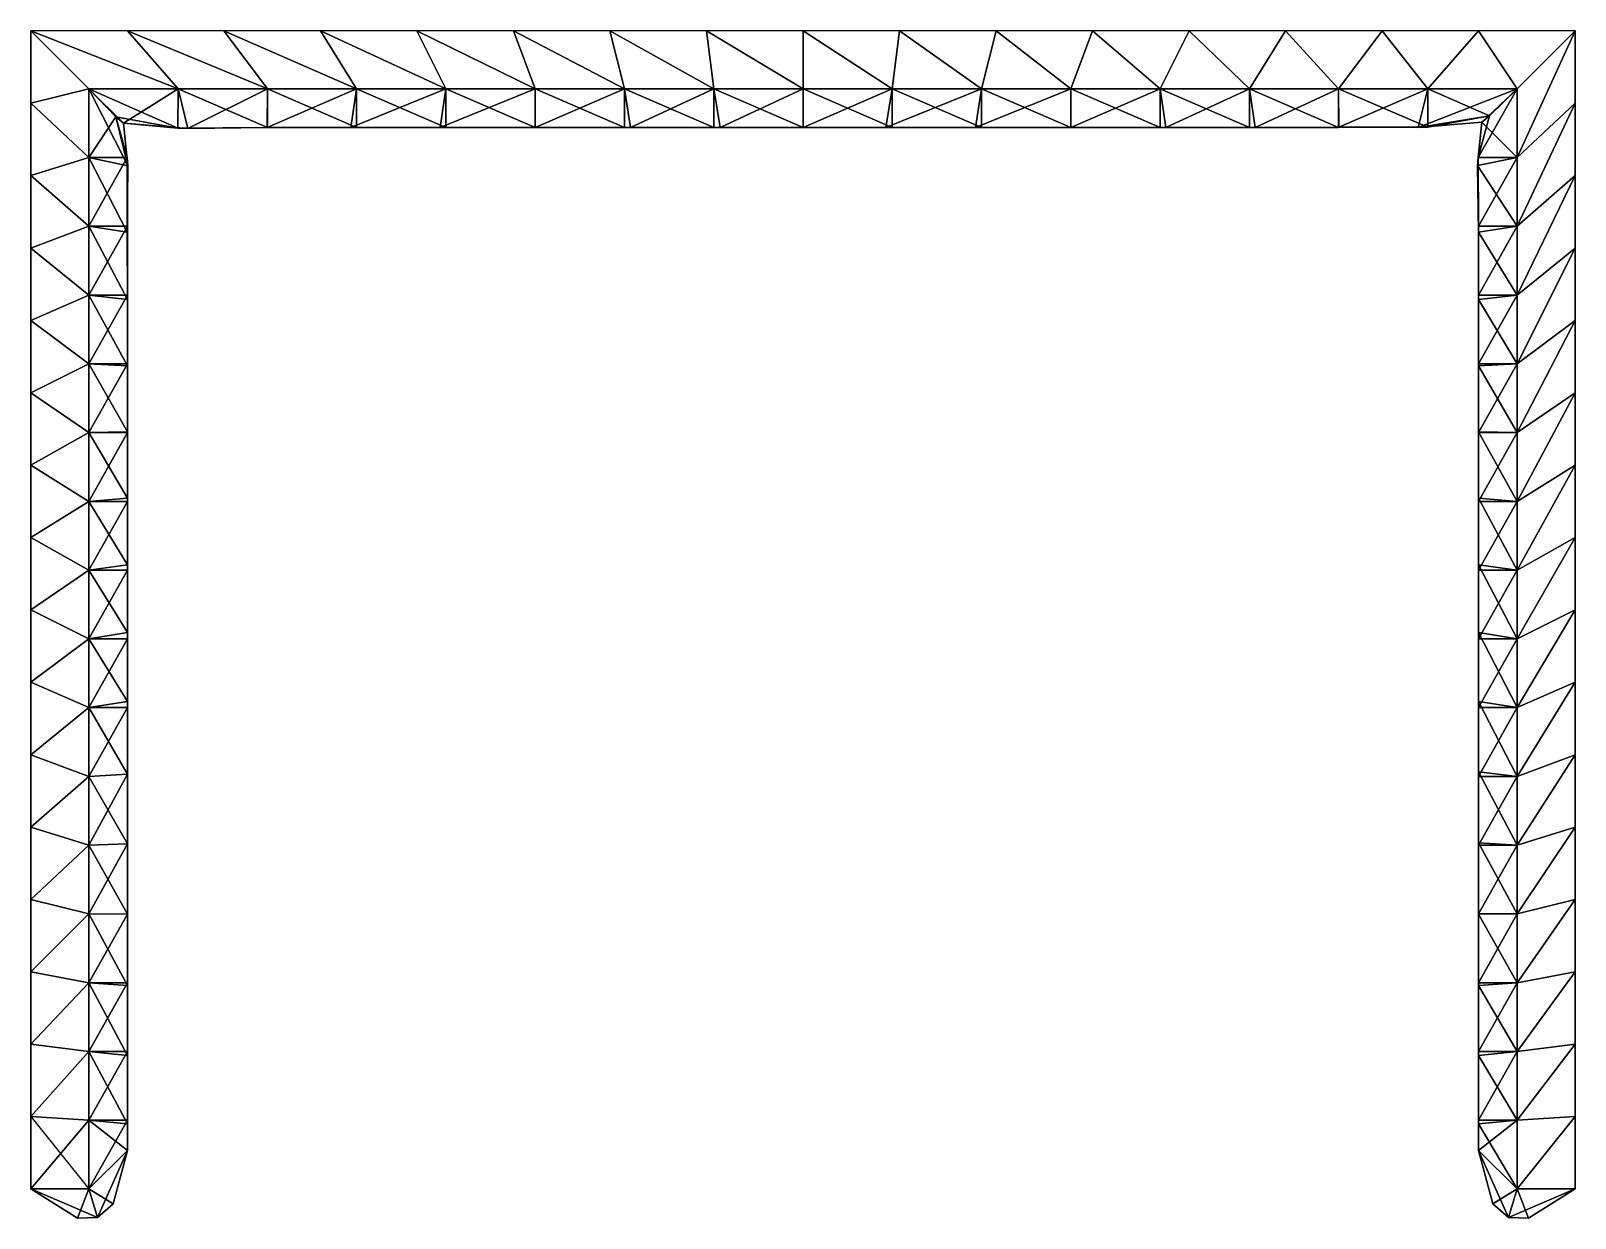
# Model space of a CAD drawing. Extents: x -10.6 to 10.6, y -10.7 to 5.6.
import ezdxf

# ---------------------------------------------------------------- set-up
doc = ezdxf.new("R2010")
doc.units = 0

msp = doc.modelspace()

# ---------------------------------------------------------------- linework, layer by layer
at = {"color": 1}
for points in [[(-8.579535, 4.780244, 1.138366), (-9.27516, 5.575244, 0.814663), (-10.60016, 5.575244, 0.424621)], [(-8.579535, 4.780244, 1.138366), (-10.60016, 5.575244, 0.424621), (-9.80516, 4.780244, 0.764621)], [(-9.80516, 4.780244, 0.764621), (-10.60016, 5.575244, 0.424621), (-10.60016, 4.581494, 0.486532)], [(-10.60016, 5.575244, 0.424621), (-10.60016, 5.575244, -0.75), (-10.60016, 4.581494, -0.75)], [(-10.60016, 5.575244, 0.424621), (-10.60016, 4.581494, -0.75), (-10.60016, 4.581494, 0.486532)], [(-7.35391, 4.780244, 1.266489), (-7.95016, 5.575244, 1.067175), (-9.27516, 5.575244, 0.814663)], [(-7.35391, 4.780244, 1.266489), (-9.27516, 5.575244, 0.814663), (-8.579535, 4.780244, 1.138366)], [(-6.128285, 4.780244, 1.136578), (-6.62516, 5.575244, 1.051476), (-7.95016, 5.575244, 1.067175)], [(-6.128285, 4.780244, 1.136578), (-7.95016, 5.575244, 1.067175), (-7.35391, 4.780244, 1.266489)], [(-4.90266, 4.780244, 0.901563), (-5.30016, 5.575244, 0.84), (-6.62516, 5.575244, 1.051476)], [(-4.90266, 4.780244, 0.901563), (-6.62516, 5.575244, 1.051476), (-6.128285, 4.780244, 1.136578)], [(-3.677035, 4.780244, 0.778961), (-3.97516, 5.575244, 0.639084), (-5.30016, 5.575244, 0.84)], [(-3.677035, 4.780244, 0.778961), (-5.30016, 5.575244, 0.84), (-4.90266, 4.780244, 0.901563)], [(-2.45141, 4.780244, 0.896285), (-2.65016, 5.575244, 0.617165), (-3.97516, 5.575244, 0.639084)], [(-2.45141, 4.780244, 0.896285), (-3.97516, 5.575244, 0.639084), (-3.677035, 4.780244, 0.778961)], [(-1.225785, 4.780244, 1.168456), (-1.32516, 5.575244, 0.751052), (-2.65016, 5.575244, 0.617165)], [(-1.225785, 4.780244, 1.168456), (-2.65016, 5.575244, 0.617165), (-2.45141, 4.780244, 0.896285)], [(-0.00016, 4.780244, 1.32123), (-0.00016, 5.575244, 0.84), (-1.32516, 5.575244, 0.751052)], [(-0.00016, 4.780244, 1.32123), (-1.32516, 5.575244, 0.751052), (-1.225785, 4.780244, 1.168456)], [(1.225465, 4.780244, 1.168456), (1.32484, 5.575244, 0.751052), (-0.00016, 5.575244, 0.84)], [(1.225465, 4.780244, 1.168456), (-0.00016, 5.575244, 0.84), (-0.00016, 4.780244, 1.32123)], [(2.45109, 4.780244, 0.896285), (1.32484, 5.575244, 0.751052), (1.225465, 4.780244, 1.168456)], [(2.45109, 4.780244, 0.896285), (2.64984, 5.575244, 0.617165), (1.32484, 5.575244, 0.751052)], [(3.676715, 4.780244, 0.778961), (2.64984, 5.575244, 0.617165), (2.45109, 4.780244, 0.896285)], [(3.676715, 4.780244, 0.778961), (3.97484, 5.575244, 0.639084), (2.64984, 5.575244, 0.617165)], [(4.902339, 4.780244, 0.901563), (3.97484, 5.575244, 0.639084), (3.676715, 4.780244, 0.778961)], [(4.902339, 4.780244, 0.901563), (5.299839, 5.575244, 0.84), (3.97484, 5.575244, 0.639084)], [(6.127964, 4.780244, 1.136578), (5.299839, 5.575244, 0.84), (4.902339, 4.780244, 0.901563)], [(6.127964, 4.780244, 1.136578), (6.624839, 5.575244, 1.051476), (5.299839, 5.575244, 0.84)], [(7.35359, 4.780244, 1.266489), (6.624839, 5.575244, 1.051476), (6.127964, 4.780244, 1.136578)], [(7.35359, 4.780244, 1.266489), (7.94984, 5.575244, 1.067175), (6.624839, 5.575244, 1.051476)], [(8.579214, 4.780244, 1.138366), (7.94984, 5.575244, 1.067175), (7.35359, 4.780244, 1.266489)], [(8.579214, 4.780244, 1.138366), (9.274839, 5.575244, 0.814663), (7.94984, 5.575244, 1.067175)], [(9.804839, 4.780244, 0.764621), (9.274839, 5.575244, 0.814663), (8.579214, 4.780244, 1.138366)], [(9.804839, 4.780244, 0.764621), (10.599839, 5.575244, 0.424621), (9.274839, 5.575244, 0.814663)], [(9.804839, 3.836182, 0.919068), (10.599839, 4.581494, 0.486532), (10.599839, 5.575244, 0.424621)], [(9.804839, 3.836182, 0.919068), (10.599839, 5.575244, 0.424621), (9.804839, 4.780244, 0.764621)], [(10.599839, 4.581494, 0.486532), (10.599839, 4.581494, -0.75), (10.599839, 5.575244, -0.75)], [(10.599839, 4.581494, 0.486532), (10.599839, 5.575244, -0.75), (10.599839, 5.575244, 0.424621)], [(-9.80516, 4.780244, 0.764621), (-10.60016, 4.581494, 0.486532), (-9.80516, 3.836182, 0.919068)], [(-9.80516, 3.836182, -0.75), (-9.80516, 4.780244, -0.75), (-9.43315, 4.395967, -0.220024)], [(-9.80516, 4.780244, 0.764621), (-9.80516, 3.836182, 0.919068), (-9.268585, 3.724154, 0.400486)], [(-9.268585, 3.724154, 0.400486), (-9.328362, 4.306393, 0.242543), (-9.80516, 4.780244, 0.764621)], [(-9.80516, 4.780244, -0.75), (-8.579535, 4.780244, -0.75), (-8.581215, 4.240261, -0.220035)], [(-8.581215, 4.240261, -0.220035), (-9.43315, 4.395967, -0.220024), (-9.80516, 4.780244, -0.75)], [(-8.579535, 4.780244, 1.138366), (-9.80516, 4.780244, 0.764621), (-9.328362, 4.306393, 0.242543)], [(-9.328362, 4.306393, 0.242543), (-8.446089, 4.235693, 0.619422), (-8.579535, 4.780244, 1.138366)], [(-7.35391, 4.249505, -0.22), (-8.581215, 4.240261, -0.220035), (-8.579535, 4.780244, -0.75)], [(-8.579535, 4.780244, -0.75), (-7.35391, 4.780244, -0.75), (-7.35391, 4.249505, -0.22)], [(-7.35391, 4.780244, 1.266489), (-8.579535, 4.780244, 1.138366), (-8.446089, 4.235693, 0.619422)], [(-8.446089, 4.235693, 0.619422), (-7.354294, 4.250357, 0.733561), (-7.35391, 4.780244, 1.266489)], [(-6.128285, 4.780244, 1.136578), (-7.35391, 4.780244, 1.266489), (-7.354294, 4.250357, 0.733561)], [(-7.354294, 4.250357, 0.733561), (-6.206259, 4.250246, 0.611874), (-6.128285, 4.780244, 1.136578)], [(-7.35391, 4.780244, -0.75), (-6.128285, 4.780244, -0.75), (-6.128285, 4.250272, -0.22)], [(-6.128285, 4.250272, -0.22), (-7.35391, 4.249505, -0.22), (-7.35391, 4.780244, -0.75)], [(-4.90266, 4.780244, 0.901563), (-6.128285, 4.780244, 1.136578), (-6.206259, 4.250246, 0.611874)], [(-6.206259, 4.250246, 0.611874), (-4.979096, 4.250245, 0.376564), (-4.90266, 4.780244, 0.901563)], [(-6.128285, 4.780244, -0.75), (-4.90266, 4.780244, -0.75), (-4.90266, 4.250245, -0.22)], [(-4.90266, 4.250245, -0.22), (-6.128285, 4.250272, -0.22), (-6.128285, 4.780244, -0.75)], [(-3.677035, 4.780244, 0.778961), (-4.90266, 4.780244, 0.901563), (-4.979096, 4.250245, 0.376564)], [(-4.979096, 4.250245, 0.376564), (-3.678171, 4.250245, 0.246429), (-3.677035, 4.780244, 0.778961)], [(-4.90266, 4.780244, -0.75), (-3.677035, 4.780244, -0.75), (-3.677035, 4.250245, -0.22)], [(-3.677035, 4.250245, -0.22), (-4.90266, 4.250245, -0.22), (-4.90266, 4.780244, -0.75)], [(-2.45141, 4.780244, 0.896285), (-3.677035, 4.780244, 0.778961), (-3.678171, 4.250245, 0.246429)], [(-3.678171, 4.250245, 0.246429), (-2.368395, 4.250245, 0.371809), (-2.45141, 4.780244, 0.896285)], [(-3.677035, 4.780244, -0.75), (-2.45141, 4.780244, -0.75), (-2.45141, 4.250245, -0.22)], [(-2.45141, 4.250245, -0.22), (-3.677035, 4.250245, -0.22), (-3.677035, 4.780244, -0.75)], [(-2.45141, 4.780244, -0.75), (-1.225785, 4.780244, -0.75), (-1.225785, 4.250245, -0.22)], [(-1.225785, 4.250245, -0.22), (-2.45141, 4.250245, -0.22), (-2.45141, 4.780244, -0.75)], [(-1.225785, 4.780244, 1.168456), (-2.45141, 4.780244, 0.896285), (-2.368395, 4.250245, 0.371809)], [(-2.368395, 4.250245, 0.371809), (-1.135357, 4.250245, 0.645626), (-1.225785, 4.780244, 1.168456)], [(-1.225785, 4.780244, -0.75), (-0.00016, 4.780244, -0.75), (-0.00016, 4.250245, -0.22)], [(-0.00016, 4.250245, -0.22), (-1.225785, 4.250245, -0.22), (-1.225785, 4.780244, -0.75)], [(-0.00016, 4.780244, 1.32123), (-1.225785, 4.780244, 1.168456), (-1.135357, 4.250245, 0.645626)], [(-1.135357, 4.250245, 0.645626), (-0.00016, 4.250245, 0.787128), (-0.00016, 4.780244, 1.32123)], [(-0.00016, 4.780244, -0.75), (1.225465, 4.780244, -0.75), (1.225465, 4.250245, -0.22)], [(1.225465, 4.250245, -0.22), (-0.00016, 4.250245, -0.22), (-0.00016, 4.780244, -0.75)], [(1.225465, 4.780244, 1.168456), (-0.00016, 4.780244, 1.32123), (-0.00016, 4.250245, 0.787128)], [(-0.00016, 4.250245, 0.787128), (1.135036, 4.250245, 0.645626), (1.225465, 4.780244, 1.168456)], [(2.45109, 4.780244, 0.896285), (1.225465, 4.780244, 1.168456), (1.135036, 4.250245, 0.645626)], [(1.135036, 4.250245, 0.645626), (2.368075, 4.250245, 0.371809), (2.45109, 4.780244, 0.896285)], [(1.225465, 4.780244, -0.75), (2.45109, 4.780244, -0.75), (2.45109, 4.250245, -0.22)], [(2.45109, 4.250245, -0.22), (1.225465, 4.250245, -0.22), (1.225465, 4.780244, -0.75)], [(3.676715, 4.780244, 0.778961), (2.45109, 4.780244, 0.896285), (2.368075, 4.250245, 0.371809)], [(2.368075, 4.250245, 0.371809), (3.67785, 4.250245, 0.246429), (3.676715, 4.780244, 0.778961)], [(2.45109, 4.780244, -0.75), (3.676715, 4.780244, -0.75), (3.676715, 4.250245, -0.22)], [(3.676715, 4.250245, -0.22), (2.45109, 4.250245, -0.22), (2.45109, 4.780244, -0.75)], [(3.676715, 4.780244, -0.75), (4.902339, 4.780244, -0.75), (4.902339, 4.250245, -0.22)], [(4.902339, 4.250245, -0.22), (3.676715, 4.250245, -0.22), (3.676715, 4.780244, -0.75)], [(4.902339, 4.780244, 0.901563), (3.676715, 4.780244, 0.778961), (3.67785, 4.250245, 0.246429)], [(3.67785, 4.250245, 0.246429), (4.978776, 4.250245, 0.376564), (4.902339, 4.780244, 0.901563)], [(4.902339, 4.780244, -0.75), (6.127964, 4.780244, -0.75), (6.127964, 4.250245, -0.22)], [(6.127964, 4.250245, -0.22), (4.902339, 4.250245, -0.22), (4.902339, 4.780244, -0.75)], [(6.127964, 4.780244, 1.136578), (4.902339, 4.780244, 0.901563), (4.978776, 4.250245, 0.376564)], [(4.978776, 4.250245, 0.376564), (6.205939, 4.250221, 0.611874), (6.127964, 4.780244, 1.136578)], [(6.127964, 4.780244, -0.75), (7.35359, 4.780244, -0.75), (7.35359, 4.250271, -0.22)], [(7.35359, 4.250271, -0.22), (6.127964, 4.250245, -0.22), (6.127964, 4.780244, -0.75)], [(7.35359, 4.780244, 1.266489), (6.127964, 4.780244, 1.136578), (6.205939, 4.250221, 0.611874)], [(6.205939, 4.250221, 0.611874), (7.353977, 4.251061, 0.733561), (7.35359, 4.780244, 1.266489)], [(7.35359, 4.780244, -0.75), (8.579214, 4.780244, -0.75), (8.579029, 4.251287, -0.22)], [(8.579029, 4.251287, -0.22), (7.35359, 4.250271, -0.22), (7.35359, 4.780244, -0.75)], [(8.579214, 4.780244, 1.138366), (7.35359, 4.780244, 1.266489), (7.353977, 4.251061, 0.733561)], [(7.353977, 4.251061, 0.733561), (8.444234, 4.248206, 0.619593), (8.579214, 4.780244, 1.138366)], [(9.804839, 4.780244, 0.764621), (8.579214, 4.780244, 1.138366), (8.444234, 4.248206, 0.619593)], [(8.444234, 4.248206, 0.619593), (9.318839, 4.319809, 0.242503), (9.804839, 4.780244, 0.764621)], [(9.424293, 4.408022, -0.220018), (8.579029, 4.251287, -0.22), (8.579214, 4.780244, -0.75)], [(8.579214, 4.780244, -0.75), (9.804839, 4.780244, -0.75), (9.424293, 4.408022, -0.220018)], [(9.804839, 4.780244, -0.75), (9.804839, 3.836182, -0.75), (9.2678, 3.83771, -0.220052)], [(9.2678, 3.83771, -0.220052), (9.424293, 4.408022, -0.220018), (9.804839, 4.780244, -0.75)], [(9.804839, 3.836182, 0.919068), (9.804839, 4.780244, 0.764621), (9.318839, 4.319809, 0.242503)], [(-9.80516, 3.836182, 0.919068), (-10.60016, 4.581494, 0.486532), (-10.60016, 3.587744, 0.587931)], [(-10.60016, 4.581494, 0.486532), (-10.60016, 4.581494, -0.75), (-10.60016, 3.587744, -0.75)], [(-10.60016, 4.581494, 0.486532), (-10.60016, 3.587744, -0.75), (-10.60016, 3.587744, 0.587931)], [(9.804839, 2.89212, 1.079229), (10.599839, 3.587744, 0.587931), (10.599839, 4.581494, 0.486532)], [(9.804839, 2.89212, 1.079229), (10.599839, 4.581494, 0.486532), (9.804839, 3.836182, 0.919068)], [(10.599839, 3.587744, 0.587931), (10.599839, 3.587744, -0.75), (10.599839, 4.581494, -0.75)], [(10.599839, 3.587744, 0.587931), (10.599839, 4.581494, -0.75), (10.599839, 4.581494, 0.486532)], [(-9.43315, 4.395967, -0.220024), (-9.2763, 3.835887, -0.220001), (-9.80516, 3.836182, -0.75)], [(-9.268585, 3.724154, 0.400486), (-9.2763, 3.835887, -0.220001), (-9.43315, 4.395967, -0.220024)], [(-9.268585, 3.724154, 0.400486), (-9.43315, 4.395967, -0.220024), (-9.328362, 4.306393, 0.242543)], [(-9.328362, 4.306393, 0.242543), (-9.43315, 4.395967, -0.220024), (-8.581215, 4.240261, -0.220035)], [(-9.328362, 4.306393, 0.242543), (-8.581215, 4.240261, -0.220035), (-8.446089, 4.235693, 0.619422)], [(-8.446089, 4.235693, 0.619422), (-8.581215, 4.240261, -0.220035), (-7.35391, 4.249505, -0.22)], [(-8.446089, 4.235693, 0.619422), (-7.35391, 4.249505, -0.22), (-7.354294, 4.250357, 0.733561)], [(-7.354294, 4.250357, 0.733561), (-7.35391, 4.249505, -0.22), (-6.128285, 4.250272, -0.22)], [(-7.354294, 4.250357, 0.733561), (-6.128285, 4.250272, -0.22), (-6.206259, 4.250246, 0.611874)], [(-6.206259, 4.250246, 0.611874), (-6.128285, 4.250272, -0.22), (-4.90266, 4.250245, -0.22)], [(-6.206259, 4.250246, 0.611874), (-4.90266, 4.250245, -0.22), (-4.979096, 4.250245, 0.376564)], [(-4.979096, 4.250245, 0.376564), (-4.90266, 4.250245, -0.22), (-3.677035, 4.250245, -0.22)], [(-4.979096, 4.250245, 0.376564), (-3.677035, 4.250245, -0.22), (-3.678171, 4.250245, 0.246429)], [(-3.678171, 4.250245, 0.246429), (-3.677035, 4.250245, -0.22), (-2.45141, 4.250245, -0.22)], [(-3.678171, 4.250245, 0.246429), (-2.45141, 4.250245, -0.22), (-2.368395, 4.250245, 0.371809)], [(-2.368395, 4.250245, 0.371809), (-2.45141, 4.250245, -0.22), (-1.225785, 4.250245, -0.22)], [(-2.368395, 4.250245, 0.371809), (-1.225785, 4.250245, -0.22), (-1.135357, 4.250245, 0.645626)], [(-1.135357, 4.250245, 0.645626), (-1.225785, 4.250245, -0.22), (-0.00016, 4.250245, -0.22)], [(-1.135357, 4.250245, 0.645626), (-0.00016, 4.250245, -0.22), (-0.00016, 4.250245, 0.787128)], [(-0.00016, 4.250245, 0.787128), (-0.00016, 4.250245, -0.22), (1.225465, 4.250245, -0.22)], [(-0.00016, 4.250245, 0.787128), (1.225465, 4.250245, -0.22), (1.135036, 4.250245, 0.645626)], [(1.135036, 4.250245, 0.645626), (1.225465, 4.250245, -0.22), (2.45109, 4.250245, -0.22)], [(1.135036, 4.250245, 0.645626), (2.45109, 4.250245, -0.22), (2.368075, 4.250245, 0.371809)], [(2.368075, 4.250245, 0.371809), (2.45109, 4.250245, -0.22), (3.676715, 4.250245, -0.22)], [(2.368075, 4.250245, 0.371809), (3.676715, 4.250245, -0.22), (3.67785, 4.250245, 0.246429)], [(3.67785, 4.250245, 0.246429), (3.676715, 4.250245, -0.22), (4.902339, 4.250245, -0.22)], [(3.67785, 4.250245, 0.246429), (4.902339, 4.250245, -0.22), (4.978776, 4.250245, 0.376564)], [(4.978776, 4.250245, 0.376564), (4.902339, 4.250245, -0.22), (6.127964, 4.250245, -0.22)], [(4.978776, 4.250245, 0.376564), (6.127964, 4.250245, -0.22), (6.205939, 4.250221, 0.611874)], [(6.205939, 4.250221, 0.611874), (6.127964, 4.250245, -0.22), (7.35359, 4.250271, -0.22)], [(6.205939, 4.250221, 0.611874), (7.35359, 4.250271, -0.22), (7.353977, 4.251061, 0.733561)], [(7.353977, 4.251061, 0.733561), (7.35359, 4.250271, -0.22), (8.579029, 4.251287, -0.22)], [(7.353977, 4.251061, 0.733561), (8.579029, 4.251287, -0.22), (8.444234, 4.248206, 0.619593)], [(8.444234, 4.248206, 0.619593), (8.579029, 4.251287, -0.22), (9.424293, 4.408022, -0.220018)], [(8.444234, 4.248206, 0.619593), (9.424293, 4.408022, -0.220018), (9.318839, 4.319809, 0.242503)], [(9.318839, 4.319809, 0.242503), (9.2678, 3.83771, -0.220052), (9.259467, 3.725445, 0.400265)], [(9.318839, 4.319809, 0.242503), (9.259467, 3.725445, 0.400265), (9.804839, 3.836182, 0.919068)], [(9.318839, 4.319809, 0.242503), (9.424293, 4.408022, -0.220018), (9.2678, 3.83771, -0.220052)], [(-9.80516, 3.836182, 0.919068), (-10.60016, 3.587744, 0.587931), (-9.80516, 2.89212, 1.079229)], [(-9.80516, 2.89212, -0.75), (-9.80516, 3.836182, -0.75), (-9.2763, 3.835887, -0.220001)], [(-9.80516, 3.836182, 0.919068), (-9.80516, 2.89212, 1.079229), (-9.276938, 2.810206, 0.555552)], [(-9.276938, 2.810206, 0.555552), (-9.268585, 3.724154, 0.400486), (-9.80516, 3.836182, 0.919068)], [(-9.2763, 3.835887, -0.220001), (-9.275225, 2.89212, -0.22), (-9.80516, 2.89212, -0.75)], [(-9.276938, 2.810206, 0.555552), (-9.275225, 2.89212, -0.22), (-9.2763, 3.835887, -0.220001)], [(-9.276938, 2.810206, 0.555552), (-9.2763, 3.835887, -0.220001), (-9.268585, 3.724154, 0.400486)], [(9.259467, 3.725445, 0.400265), (9.2678, 3.83771, -0.220052), (9.273454, 2.89212, -0.22)], [(9.804839, 2.89212, 1.079229), (9.804839, 3.836182, 0.919068), (9.259467, 3.725445, 0.400265)], [(9.273454, 2.89212, -0.22), (9.2678, 3.83771, -0.220052), (9.804839, 3.836182, -0.75)], [(9.804839, 3.836182, -0.75), (9.804839, 2.89212, -0.75), (9.273454, 2.89212, -0.22)], [(9.259467, 3.725445, 0.400265), (9.273454, 2.89212, -0.22), (9.275149, 2.810195, 0.555555)], [(9.259467, 3.725445, 0.400265), (9.275149, 2.810195, 0.555555), (9.804839, 2.89212, 1.079229)], [(-9.80516, 2.89212, 1.079229), (-10.60016, 3.587744, 0.587931), (-10.60016, 2.593995, 0.69917)], [(-10.60016, 3.587744, 0.587931), (-10.60016, 3.587744, -0.75), (-10.60016, 2.593995, -0.75)], [(-10.60016, 3.587744, 0.587931), (-10.60016, 2.593995, -0.75), (-10.60016, 2.593995, 0.69917)], [(9.804839, 1.948057, 1.21451), (10.599839, 2.593995, 0.69917), (10.599839, 3.587744, 0.587931)], [(9.804839, 1.948057, 1.21451), (10.599839, 3.587744, 0.587931), (9.804839, 2.89212, 1.079229)], [(10.599839, 2.593995, 0.69917), (10.599839, 2.593995, -0.75), (10.599839, 3.587744, -0.75)], [(10.599839, 2.593995, 0.69917), (10.599839, 3.587744, -0.75), (10.599839, 3.587744, 0.587931)], [(-9.80516, 2.89212, 1.079229), (-10.60016, 2.593995, 0.69917), (-9.80516, 1.948057, 1.21451)], [(-9.80516, 1.948057, -0.75), (-9.80516, 2.89212, -0.75), (-9.275225, 2.89212, -0.22)], [(-9.275225, 2.89212, -0.22), (-9.27516, 1.948057, -0.22), (-9.80516, 1.948057, -0.75)], [(-9.80516, 2.89212, 1.079229), (-9.80516, 1.948057, 1.21451), (-9.275081, 1.88653, 0.687913)], [(-9.275081, 1.88653, 0.687913), (-9.276938, 2.810206, 0.555552), (-9.80516, 2.89212, 1.079229)], [(-9.275081, 1.88653, 0.687913), (-9.275225, 2.89212, -0.22), (-9.276938, 2.810206, 0.555552)], [(-9.275081, 1.88653, 0.687913), (-9.27516, 1.948057, -0.22), (-9.275225, 2.89212, -0.22)], [(9.275149, 2.810195, 0.555555), (9.273454, 2.89212, -0.22), (9.274897, 1.948057, -0.22)], [(9.274897, 1.948057, -0.22), (9.273454, 2.89212, -0.22), (9.804839, 2.89212, -0.75)], [(9.275149, 2.810195, 0.555555), (9.274897, 1.948057, -0.22), (9.274837, 1.88653, 0.687913)], [(9.275149, 2.810195, 0.555555), (9.274837, 1.88653, 0.687913), (9.804839, 1.948057, 1.21451)], [(9.804839, 2.89212, -0.75), (9.804839, 1.948057, -0.75), (9.274897, 1.948057, -0.22)], [(9.804839, 1.948057, 1.21451), (9.804839, 2.89212, 1.079229), (9.275149, 2.810195, 0.555555)], [(-9.80516, 1.948057, 1.21451), (-10.60016, 2.593995, 0.69917), (-10.60016, 1.600245, 0.790035)], [(-10.60016, 2.593995, 0.69917), (-10.60016, 2.593995, -0.75), (-10.60016, 1.600245, -0.75)], [(-10.60016, 2.593995, 0.69917), (-10.60016, 1.600245, -0.75), (-10.60016, 1.600245, 0.790035)], [(9.804839, 1.003995, 1.299987), (10.599839, 1.600245, 0.790035), (10.599839, 2.593995, 0.69917)], [(9.804839, 1.003995, 1.299987), (10.599839, 2.593995, 0.69917), (9.804839, 1.948057, 1.21451)], [(10.599839, 1.600245, 0.790035), (10.599839, 1.600245, -0.75), (10.599839, 2.593995, -0.75)], [(10.599839, 1.600245, 0.790035), (10.599839, 2.593995, -0.75), (10.599839, 2.593995, 0.69917)], [(-9.80516, 1.948057, 1.21451), (-10.60016, 1.600245, 0.790035), (-9.80516, 1.003995, 1.299987)], [(-9.80516, 1.003995, -0.75), (-9.80516, 1.948057, -0.75), (-9.27516, 1.948057, -0.22)], [(-9.27516, 1.948057, -0.22), (-9.27516, 1.003995, -0.22), (-9.80516, 1.003995, -0.75)], [(-9.80516, 1.948057, 1.21451), (-9.80516, 1.003995, 1.299987), (-9.27516, 0.974629, 0.770478)], [(-9.27516, 0.974629, 0.770478), (-9.275081, 1.88653, 0.687913), (-9.80516, 1.948057, 1.21451)], [(-9.27516, 0.974629, 0.770478), (-9.27516, 1.003995, -0.22), (-9.27516, 1.948057, -0.22)], [(-9.27516, 0.974629, 0.770478), (-9.27516, 1.948057, -0.22), (-9.275081, 1.88653, 0.687913)], [(9.274837, 1.88653, 0.687913), (9.274897, 1.948057, -0.22), (9.274838, 1.003995, -0.22)], [(9.804839, 1.003995, 1.299987), (9.804839, 1.948057, 1.21451), (9.274837, 1.88653, 0.687913)], [(9.804839, 1.948057, -0.75), (9.804839, 1.003995, -0.75), (9.274838, 1.003995, -0.22)], [(9.274838, 1.003995, -0.22), (9.274897, 1.948057, -0.22), (9.804839, 1.948057, -0.75)], [(9.274837, 1.88653, 0.687913), (9.274838, 1.003995, -0.22), (9.274839, 0.974629, 0.770478)], [(9.274837, 1.88653, 0.687913), (9.274839, 0.974629, 0.770478), (9.804839, 1.003995, 1.299987)], [(-9.80516, 1.003995, 1.299987), (-10.60016, 1.600245, 0.790035), (-10.60016, 0.606495, 0.836756)], [(-10.60016, 1.600245, 0.790035), (-10.60016, 1.600245, -0.75), (-10.60016, 0.606495, -0.75)], [(-10.60016, 1.600245, 0.790035), (-10.60016, 0.606495, -0.75), (-10.60016, 0.606495, 0.836756)], [(9.804839, 0.059932, 1.319349), (10.599839, 0.606495, 0.836756), (10.599839, 1.600245, 0.790035)], [(9.804839, 0.059932, 1.319349), (10.599839, 1.600245, 0.790035), (9.804839, 1.003995, 1.299987)], [(10.599839, 0.606495, 0.836756), (10.599839, 0.606495, -0.75), (10.599839, 1.600245, -0.75)], [(10.599839, 0.606495, 0.836756), (10.599839, 1.600245, -0.75), (10.599839, 1.600245, 0.790035)], [(-9.80516, 1.003995, 1.299987), (-10.60016, 0.606495, 0.836756), (-9.80516, 0.059932, 1.319349)], [(-9.80516, 0.059932, -0.75), (-9.80516, 1.003995, -0.75), (-9.27516, 1.003995, -0.22)], [(-9.27516, 1.003995, -0.22), (-9.27516, 0.059932, -0.22), (-9.80516, 0.059932, -0.75)], [(-9.80516, 1.003995, 1.299987), (-9.80516, 0.059932, 1.319349), (-9.27516, 0.06878, 0.789056)], [(-9.27516, 0.06878, 0.789056), (-9.27516, 0.974629, 0.770478), (-9.80516, 1.003995, 1.299987)], [(-9.27516, 0.06878, 0.789056), (-9.27516, 0.059932, -0.22), (-9.27516, 1.003995, -0.22)], [(-9.27516, 0.06878, 0.789056), (-9.27516, 1.003995, -0.22), (-9.27516, 0.974629, 0.770478)], [(9.274839, 0.974629, 0.770478), (9.274838, 1.003995, -0.22), (9.274839, 0.059932, -0.22)], [(9.274839, 0.059932, -0.22), (9.274838, 1.003995, -0.22), (9.804839, 1.003995, -0.75)], [(9.804839, 1.003995, -0.75), (9.804839, 0.059932, -0.75), (9.274839, 0.059932, -0.22)], [(9.804839, 0.059932, 1.319349), (9.804839, 1.003995, 1.299987), (9.274839, 0.974629, 0.770478)], [(9.274839, 0.974629, 0.770478), (9.274839, 0.059932, -0.22), (9.274839, 0.06878, 0.789056)], [(9.274839, 0.974629, 0.770478), (9.274839, 0.06878, 0.789056), (9.804839, 0.059932, 1.319349)], [(-9.80516, 0.059932, 1.319349), (-10.60016, 0.606495, 0.836756), (-10.60016, -0.387255, 0.827124)], [(-10.60016, 0.606495, 0.836756), (-10.60016, 0.606495, -0.75), (-10.60016, -0.387255, -0.75)], [(-10.60016, 0.606495, 0.836756), (-10.60016, -0.387255, -0.75), (-10.60016, -0.387255, 0.827124)], [(9.804839, -0.88413, 1.268441), (10.599839, -0.387255, 0.827124), (10.599839, 0.606495, 0.836756)], [(9.804839, -0.88413, 1.268441), (10.599839, 0.606495, 0.836756), (9.804839, 0.059932, 1.319349)], [(10.599839, -0.387255, 0.827124), (10.599839, -0.387255, -0.75), (10.599839, 0.606495, -0.75)], [(10.599839, -0.387255, 0.827124), (10.599839, 0.606495, -0.75), (10.599839, 0.606495, 0.836756)], [(-9.80516, 0.059932, 1.319349), (-10.60016, -0.387255, 0.827124), (-9.80516, -0.88413, 1.268441)], [(-9.27516, -0.83893, 0.740108), (-9.27516, 0.06878, 0.789056), (-9.80516, 0.059932, 1.319349)], [(-9.80516, -0.88413, -0.75), (-9.80516, 0.059932, -0.75), (-9.27516, 0.059932, -0.22)], [(-9.27516, 0.059932, -0.22), (-9.27516, -0.88413, -0.22), (-9.80516, -0.88413, -0.75)], [(-9.80516, 0.059932, 1.319349), (-9.80516, -0.88413, 1.268441), (-9.27516, -0.83893, 0.740108)], [(-9.27516, -0.83893, 0.740108), (-9.27516, 0.059932, -0.22), (-9.27516, 0.06878, 0.789056)], [(-9.27516, -0.83893, 0.740108), (-9.27516, -0.88413, -0.22), (-9.27516, 0.059932, -0.22)], [(9.274839, 0.06878, 0.789056), (9.274839, 0.059932, -0.22), (9.274839, -0.88413, -0.22)], [(9.274839, 0.06878, 0.789056), (9.274839, -0.88413, -0.22), (9.274839, -0.83893, 0.740108)], [(9.804839, -0.88413, 1.268441), (9.804839, 0.059932, 1.319349), (9.274839, 0.06878, 0.789056)], [(9.274839, 0.06878, 0.789056), (9.274839, -0.83893, 0.740108), (9.804839, -0.88413, 1.268441)], [(9.804839, 0.059932, -0.75), (9.804839, -0.88413, -0.75), (9.274839, -0.88413, -0.22)], [(9.274839, -0.88413, -0.22), (9.274839, 0.059932, -0.22), (9.804839, 0.059932, -0.75)], [(-9.80516, -0.88413, 1.268441), (-10.60016, -0.387255, 0.827124), (-10.60016, -1.381005, 0.763673)], [(-10.60016, -0.387255, 0.827124), (-10.60016, -0.387255, -0.75), (-10.60016, -1.381005, -0.75)], [(-10.60016, -0.387255, 0.827124), (-10.60016, -1.381005, -0.75), (-10.60016, -1.381005, 0.763673)], [(9.804839, -1.828193, 1.157655), (10.599839, -1.381005, 0.763673), (10.599839, -0.387255, 0.827124)], [(9.804839, -1.828193, 1.157655), (10.599839, -0.387255, 0.827124), (9.804839, -0.88413, 1.268441)], [(10.599839, -1.381005, 0.763673), (10.599839, -1.381005, -0.75), (10.599839, -0.387255, -0.75)], [(10.599839, -1.381005, 0.763673), (10.599839, -0.387255, -0.75), (10.599839, -0.387255, 0.827124)], [(-9.27516, -1.755652, 0.632531), (-9.27516, -0.83893, 0.740108), (-9.80516, -0.88413, 1.268441)], [(-9.27516, -1.755652, 0.632531), (-9.27516, -0.88413, -0.22), (-9.27516, -0.83893, 0.740108)], [(9.274839, -0.83893, 0.740108), (9.274839, -0.88413, -0.22), (9.274839, -1.828193, -0.22)], [(9.274839, -0.83893, 0.740108), (9.274839, -1.828193, -0.22), (9.274839, -1.755652, 0.632531)], [(9.804839, -1.828193, 1.157655), (9.804839, -0.88413, 1.268441), (9.274839, -0.83893, 0.740108)], [(9.274839, -0.83893, 0.740108), (9.274839, -1.755652, 0.632531), (9.804839, -1.828193, 1.157655)], [(-9.80516, -0.88413, 1.268441), (-10.60016, -1.381005, 0.763673), (-9.80516, -1.828193, 1.157655)], [(-9.80516, -1.828193, -0.75), (-9.80516, -0.88413, -0.75), (-9.27516, -0.88413, -0.22)], [(-9.27516, -0.88413, -0.22), (-9.27516, -1.828193, -0.22), (-9.80516, -1.828193, -0.75)], [(-9.80516, -0.88413, 1.268441), (-9.80516, -1.828193, 1.157655), (-9.27516, -1.755652, 0.632531)], [(-9.27516, -1.755652, 0.632531), (-9.27516, -1.828193, -0.22), (-9.27516, -0.88413, -0.22)], [(9.804839, -0.88413, -0.75), (9.804839, -1.828193, -0.75), (9.274839, -1.828193, -0.22)], [(9.274839, -1.828193, -0.22), (9.274839, -0.88413, -0.22), (9.804839, -0.88413, -0.75)], [(-9.80516, -1.828193, 1.157655), (-10.60016, -1.381005, 0.763673), (-10.60016, -2.374755, 0.662935)], [(-10.60016, -1.381005, 0.763673), (-10.60016, -1.381005, -0.75), (-10.60016, -2.374755, -0.75)], [(-10.60016, -1.381005, 0.763673), (-10.60016, -2.374755, -0.75), (-10.60016, -2.374755, 0.662935)], [(9.804839, -2.772255, 1.007503), (10.599839, -2.374755, 0.662935), (10.599839, -1.381005, 0.763673)], [(9.804839, -2.772255, 1.007503), (10.599839, -1.381005, 0.763673), (9.804839, -1.828193, 1.157655)], [(10.599839, -2.374755, 0.662935), (10.599839, -2.374755, -0.75), (10.599839, -1.381005, -0.75)], [(10.599839, -2.374755, 0.662935), (10.599839, -1.381005, -0.75), (10.599839, -1.381005, 0.763673)], [(-9.80516, -1.828193, 1.157655), (-10.60016, -2.374755, 0.662935), (-9.80516, -2.772255, 1.007503)], [(-9.27516, -2.685936, 0.48457), (-9.27516, -1.755652, 0.632531), (-9.80516, -1.828193, 1.157655)], [(-9.80516, -2.772255, -0.75), (-9.80516, -1.828193, -0.75), (-9.27516, -1.828193, -0.22)], [(-9.27516, -1.828193, -0.22), (-9.27516, -2.772255, -0.22), (-9.80516, -2.772255, -0.75)], [(-9.80516, -1.828193, 1.157655), (-9.80516, -2.772255, 1.007503), (-9.27516, -2.685936, 0.48457)], [(-9.27516, -2.685936, 0.48457), (-9.27516, -1.828193, -0.22), (-9.27516, -1.755652, 0.632531)], [(-9.27516, -2.685936, 0.48457), (-9.27516, -2.772255, -0.22), (-9.27516, -1.828193, -0.22)], [(9.274839, -1.755652, 0.632531), (9.274839, -1.828193, -0.22), (9.274839, -2.772255, -0.22)], [(9.274839, -1.755652, 0.632531), (9.274839, -2.772255, -0.22), (9.274839, -2.685936, 0.48457)], [(9.804839, -2.772255, 1.007503), (9.804839, -1.828193, 1.157655), (9.274839, -1.755652, 0.632531)], [(9.274839, -1.755652, 0.632531), (9.274839, -2.685936, 0.48457), (9.804839, -2.772255, 1.007503)], [(9.804839, -1.828193, -0.75), (9.804839, -2.772255, -0.75), (9.274839, -2.772255, -0.22)], [(9.274839, -2.772255, -0.22), (9.274839, -1.828193, -0.22), (9.804839, -1.828193, -0.75)], [(-9.80516, -2.772255, 1.007503), (-10.60016, -2.374755, 0.662935), (-10.60016, -3.368505, 0.551485)], [(-10.60016, -2.374755, 0.662935), (-10.60016, -2.374755, -0.75), (-10.60016, -3.368505, -0.75)], [(-10.60016, -2.374755, 0.662935), (-10.60016, -3.368505, -0.75), (-10.60016, -3.368505, 0.551485)], [(9.804839, -3.716318, 0.845975), (10.599839, -3.368505, 0.551485), (10.599839, -2.374755, 0.662935)], [(9.804839, -3.716318, 0.845975), (10.599839, -2.374755, 0.662935), (9.804839, -2.772255, 1.007503)], [(10.599839, -3.368505, 0.551485), (10.599839, -3.368505, -0.75), (10.599839, -2.374755, -0.75)], [(10.599839, -3.368505, 0.551485), (10.599839, -2.374755, -0.75), (10.599839, -2.374755, 0.662935)], [(-9.27516, -3.63239, 0.322633), (-9.27516, -2.685936, 0.48457), (-9.80516, -2.772255, 1.007503)], [(-9.27516, -3.63239, 0.322633), (-9.27516, -2.772255, -0.22), (-9.27516, -2.685936, 0.48457)], [(9.274839, -2.685936, 0.48457), (9.274839, -2.772255, -0.22), (9.274839, -3.716318, -0.22)], [(9.274839, -2.685936, 0.48457), (9.274839, -3.716318, -0.22), (9.274839, -3.63239, 0.322633)], [(9.804839, -3.716318, 0.845975), (9.804839, -2.772255, 1.007503), (9.274839, -2.685936, 0.48457)], [(9.274839, -2.685936, 0.48457), (9.274839, -3.63239, 0.322633), (9.804839, -3.716318, 0.845975)], [(-9.80516, -2.772255, 1.007503), (-10.60016, -3.368505, 0.551485), (-9.80516, -3.716318, 0.845975)], [(-9.80516, -3.716318, -0.75), (-9.80516, -2.772255, -0.75), (-9.27516, -2.772255, -0.22)], [(-9.27516, -2.772255, -0.22), (-9.27516, -3.716318, -0.22), (-9.80516, -3.716318, -0.75)], [(-9.80516, -2.772255, 1.007503), (-9.80516, -3.716318, 0.845975), (-9.27516, -3.63239, 0.322633)], [(-9.27516, -3.63239, 0.322633), (-9.27516, -3.716318, -0.22), (-9.27516, -2.772255, -0.22)], [(9.804839, -2.772255, -0.75), (9.804839, -3.716318, -0.75), (9.274839, -3.716318, -0.22)], [(9.274839, -3.716318, -0.22), (9.274839, -2.772255, -0.22), (9.804839, -2.772255, -0.75)], [(-9.80516, -3.716318, 0.845975), (-10.60016, -3.368505, 0.551485), (-10.60016, -4.362255, 0.460219)], [(-10.60016, -3.368505, 0.551485), (-10.60016, -3.368505, -0.75), (-10.60016, -4.362255, -0.75)], [(-10.60016, -3.368505, 0.551485), (-10.60016, -4.362255, -0.75), (-10.60016, -4.362255, 0.460219)], [(9.804839, -4.66038, 0.704671), (10.599839, -4.362255, 0.460219), (10.599839, -3.368505, 0.551485)], [(9.804839, -4.66038, 0.704671), (10.599839, -3.368505, 0.551485), (9.804839, -3.716318, 0.845975)], [(10.599839, -4.362255, 0.460219), (10.599839, -4.362255, -0.75), (10.599839, -3.368505, -0.75)], [(10.599839, -4.362255, 0.460219), (10.599839, -3.368505, -0.75), (10.599839, -3.368505, 0.551485)], [(-9.80516, -3.716318, 0.845975), (-10.60016, -4.362255, 0.460219), (-9.80516, -4.66038, 0.704671)], [(-9.27516, -4.627858, 0.143844), (-9.27516, -3.63239, 0.322633), (-9.80516, -3.716318, 0.845975)], [(-9.80516, -4.66038, -0.75), (-9.80516, -3.716318, -0.75), (-9.27516, -3.716318, -0.22)], [(-9.27516, -3.716318, -0.22), (-9.27516, -4.627858, 0.143844), (-9.80516, -4.66038, -0.75)], [(-9.80516, -3.716318, 0.845975), (-9.80516, -4.66038, 0.704671), (-9.27516, -4.627858, 0.143844)], [(-9.27516, -4.627858, 0.143844), (-9.27516, -3.716318, -0.22), (-9.27516, -3.63239, 0.322633)], [(9.274839, -3.63239, 0.322633), (9.274839, -3.716318, -0.22), (9.274839, -4.66038, -0.22)], [(9.274839, -3.63239, 0.322633), (9.274839, -4.66038, -0.22), (9.274839, -4.595335, 0.178502)], [(9.804839, -4.66038, 0.704671), (9.804839, -3.716318, 0.845975), (9.274839, -3.63239, 0.322633)], [(9.274839, -3.63239, 0.322633), (9.274839, -4.595335, 0.178502), (9.804839, -4.66038, 0.704671)], [(9.804839, -3.716318, -0.75), (9.804839, -4.66038, -0.75), (9.274839, -4.66038, -0.22)], [(9.274839, -4.66038, -0.22), (9.274839, -3.716318, -0.22), (9.804839, -3.716318, -0.75)], [(-9.80516, -4.66038, 0.704671), (-10.60016, -4.362255, 0.460219), (-10.60016, -5.356005, 0.416756)], [(-10.60016, -4.362255, 0.460219), (-10.60016, -4.362255, -0.75), (-10.60016, -5.356005, -0.75)], [(-10.60016, -4.362255, 0.460219), (-10.60016, -5.356005, -0.75), (-10.60016, -5.356005, 0.416756)], [(9.804839, -5.604443, 0.612409), (10.599839, -5.356005, 0.416756), (10.599839, -4.362255, 0.460219)], [(9.804839, -5.604443, 0.612409), (10.599839, -4.362255, 0.460219), (9.804839, -4.66038, 0.704671)], [(10.599839, -5.356005, 0.416756), (10.599839, -5.356005, -0.75), (10.599839, -4.362255, -0.75)], [(10.599839, -5.356005, 0.416756), (10.599839, -4.362255, -0.75), (10.599839, -4.362255, 0.460219)], [(-9.80516, -4.66038, 0.704671), (-10.60016, -5.356005, 0.416756), (-9.80516, -5.604443, 0.612409)], [(-9.80516, -5.604443, -0.75), (-9.80516, -4.66038, -0.75), (-9.27516, -4.627858, 0.143844)], [(-9.27516, -4.627858, 0.143844), (-9.27516, -5.588014, 0.061687), (-9.80516, -5.604443, -0.75)], [(-9.27516, -5.588014, 0.061687), (-9.27516, -4.627858, 0.143844), (-9.80516, -4.66038, 0.704671)], [(-9.80516, -4.66038, 0.704671), (-9.80516, -5.604443, 0.612409), (-9.27516, -5.588014, 0.061687)], [(9.274839, -4.595335, 0.178502), (9.274839, -4.66038, -0.22), (9.274839, -5.604443, -0.22)], [(9.274839, -4.595335, 0.178502), (9.274839, -5.604443, -0.22), (9.274839, -5.571585, 0.083095)], [(9.804839, -5.604443, 0.612409), (9.804839, -4.66038, 0.704671), (9.274839, -4.595335, 0.178502)], [(9.274839, -4.595335, 0.178502), (9.274839, -5.571585, 0.083095), (9.804839, -5.604443, 0.612409)], [(9.804839, -4.66038, -0.75), (9.804839, -5.604443, -0.75), (9.274839, -5.604443, -0.22)], [(9.274839, -5.604443, -0.22), (9.274839, -4.66038, -0.22), (9.804839, -4.66038, -0.75)], [(-9.80516, -5.604443, 0.612409), (-10.60016, -5.356005, 0.416756), (-10.60016, -6.349755, 0.437005)], [(-10.60016, -5.356005, 0.416756), (-10.60016, -5.356005, -0.75), (-10.60016, -6.349755, -0.75)], [(-10.60016, -5.356005, 0.416756), (-10.60016, -6.349755, -0.75), (-10.60016, -6.349755, 0.437005)], [(9.804839, -6.548505, 0.587317), (10.599839, -6.349755, 0.437005), (10.599839, -5.356005, 0.416756)], [(9.804839, -6.548505, 0.587317), (10.599839, -5.356005, 0.416756), (9.804839, -5.604443, 0.612409)], [(10.599839, -6.349755, 0.437005), (10.599839, -6.349755, -0.75), (10.599839, -5.356005, -0.75)], [(10.599839, -6.349755, 0.437005), (10.599839, -5.356005, -0.75), (10.599839, -5.356005, 0.416756)], [(-9.80516, -5.604443, 0.612409), (-10.60016, -6.349755, 0.437005), (-9.80516, -6.548505, 0.587317)], [(-9.80516, -6.548505, -0.75), (-9.80516, -5.604443, -0.75), (-9.27516, -5.588014, 0.061687)], [(-9.27516, -5.588014, 0.061687), (-9.27516, -6.550979, 0.016722), (-9.80516, -6.548505, -0.75)], [(-9.27516, -6.550979, 0.016722), (-9.27516, -5.588014, 0.061687), (-9.80516, -5.604443, 0.612409)], [(-9.80516, -5.604443, 0.612409), (-9.80516, -6.548505, 0.587317), (-9.27516, -6.550979, 0.016722)], [(9.274839, -5.571585, 0.083095), (9.274839, -5.604443, -0.22), (9.274839, -6.548505, -0.22)], [(9.274839, -5.571585, 0.083095), (9.274839, -6.548505, -0.22), (9.274839, -6.553453, 0.056998)], [(9.804839, -6.548505, 0.587317), (9.804839, -5.604443, 0.612409), (9.274839, -5.571585, 0.083095)], [(9.274839, -5.571585, 0.083095), (9.274839, -6.553453, 0.056998), (9.804839, -6.548505, 0.587317)], [(9.804839, -5.604443, -0.75), (9.804839, -6.548505, -0.75), (9.274839, -6.548505, -0.22)], [(9.274839, -6.548505, -0.22), (9.274839, -5.604443, -0.22), (9.804839, -5.604443, -0.75)], [(-9.80516, -6.548505, 0.587317), (-10.60016, -6.349755, 0.437005), (-10.60016, -7.343505, 0.518488)], [(-10.60016, -6.349755, 0.437005), (-10.60016, -6.349755, -0.75), (-10.60016, -7.343505, -0.75)], [(-10.60016, -6.349755, 0.437005), (-10.60016, -7.343505, -0.75), (-10.60016, -7.343505, 0.518488)], [(9.804839, -7.492568, 0.630047), (10.599839, -7.343505, 0.518488), (10.599839, -6.349755, 0.437005)], [(9.804839, -7.492568, 0.630047), (10.599839, -6.349755, 0.437005), (9.804839, -6.548505, 0.587317)], [(10.599839, -7.343505, 0.518488), (10.599839, -7.343505, -0.75), (10.599839, -6.349755, -0.75)], [(10.599839, -7.343505, 0.518488), (10.599839, -6.349755, -0.75), (10.599839, -6.349755, 0.437005)], [(-9.80516, -6.548505, 0.587317), (-10.60016, -7.343505, 0.518488), (-9.80516, -7.492568, 0.630047)], [(-9.80516, -7.492568, -0.75), (-9.80516, -6.548505, -0.75), (-9.27516, -6.550979, 0.016722)], [(-9.80516, -6.548505, 0.587317), (-9.80516, -7.492568, 0.630047), (-9.27516, -7.530049, 0.101201)], [(-9.27516, -7.530049, 0.101201), (-9.27516, -6.550979, 0.016722), (-9.80516, -6.548505, 0.587317)], [(-9.27516, -6.550979, 0.016722), (-9.27516, -7.492568, -0.22), (-9.80516, -7.492568, -0.75)], [(-9.27516, -7.530049, 0.101201), (-9.27516, -7.492568, -0.22), (-9.27516, -6.550979, 0.016722)], [(9.274839, -6.553453, 0.056998), (9.274839, -6.548505, -0.22), (9.274839, -7.492568, -0.22)], [(9.804839, -6.548505, -0.75), (9.804839, -7.492568, -0.75), (9.274839, -7.492568, -0.22)], [(9.274839, -7.492568, -0.22), (9.274839, -6.548505, -0.22), (9.804839, -6.548505, -0.75)], [(9.804839, -7.492568, 0.630047), (9.804839, -6.548505, 0.587317), (9.274839, -6.553453, 0.056998)], [(9.274839, -6.553453, 0.056998), (9.274839, -7.492568, -0.22), (9.274839, -7.530049, 0.101201)], [(9.274839, -6.553453, 0.056998), (9.274839, -7.530049, 0.101201), (9.804839, -7.492568, 0.630047)], [(-9.80516, -7.492568, 0.630047), (-10.60016, -7.343505, 0.518488), (-10.60016, -8.337255, 0.638546)], [(-10.60016, -7.343505, 0.518488), (-10.60016, -7.343505, -0.75), (-10.60016, -8.337255, -0.75)], [(-10.60016, -7.343505, 0.518488), (-10.60016, -8.337255, -0.75), (-10.60016, -8.337255, 0.638546)], [(9.804839, -8.43663, 0.721226), (10.599839, -8.337255, 0.638546), (10.599839, -7.343505, 0.518488)], [(9.804839, -8.43663, 0.721226), (10.599839, -7.343505, 0.518488), (9.804839, -7.492568, 0.630047)], [(10.599839, -8.337255, 0.638546), (10.599839, -8.337255, -0.75), (10.599839, -7.343505, -0.75)], [(10.599839, -8.337255, 0.638546), (10.599839, -7.343505, -0.75), (10.599839, -7.343505, 0.518488)], [(-9.80516, -7.492568, 0.630047), (-10.60016, -8.337255, 0.638546), (-9.80516, -8.43663, 0.721226)], [(-9.80516, -8.43663, -0.75), (-9.80516, -7.492568, -0.75), (-9.27516, -7.492568, -0.22)], [(-9.27516, -7.492568, -0.22), (-9.27516, -8.43663, -0.22), (-9.80516, -8.43663, -0.75)], [(-9.80516, -7.492568, 0.630047), (-9.80516, -8.43663, 0.721226), (-9.27516, -8.491118, 0.194022)], [(-9.27516, -8.491118, 0.194022), (-9.27516, -7.530049, 0.101201), (-9.80516, -7.492568, 0.630047)], [(-9.27516, -8.491118, 0.194022), (-9.27516, -8.43663, -0.22), (-9.27516, -7.492568, -0.22)], [(-9.27516, -8.491118, 0.194022), (-9.27516, -7.492568, -0.22), (-9.27516, -7.530049, 0.101201)], [(9.274839, -7.530049, 0.101201), (9.274839, -7.492568, -0.22), (9.274839, -8.43663, -0.22)], [(9.804839, -7.492568, -0.75), (9.804839, -8.43663, -0.75), (9.274839, -8.43663, -0.22)], [(9.274839, -8.43663, -0.22), (9.274839, -7.492568, -0.22), (9.804839, -7.492568, -0.75)], [(9.804839, -8.43663, 0.721226), (9.804839, -7.492568, 0.630047), (9.274839, -7.530049, 0.101201)], [(9.274839, -7.530049, 0.101201), (9.274839, -8.43663, -0.22), (9.274839, -8.491118, 0.194022)], [(9.274839, -7.530049, 0.101201), (9.274839, -8.491118, 0.194022), (9.804839, -8.43663, 0.721226)], [(-9.80516, -8.43663, 0.721226), (-10.60016, -8.337255, 0.638546), (-10.60016, -9.331005, 0.759457)], [(-10.60016, -8.337255, 0.638546), (-10.60016, -8.337255, -0.75), (-10.60016, -9.331005, -0.75)], [(-10.60016, -8.337255, 0.638546), (-10.60016, -9.331005, -0.75), (-10.60016, -9.331005, 0.759457)], [(-9.80516, -8.43663, 0.721226), (-10.60016, -9.331005, 0.759457), (-9.80516, -9.380692, 0.825201)], [(-9.80516, -9.380692, -0.75), (-9.80516, -8.43663, -0.75), (-9.27516, -8.43663, -0.22)], [(-9.27516, -8.43663, -0.22), (-9.27516, -9.380692, -0.22), (-9.80516, -9.380692, -0.75)], [(-9.80516, -8.43663, 0.721226), (-9.80516, -9.380692, 0.825201), (-9.27516, -9.430642, 0.297498)], [(-9.27516, -9.430642, 0.297498), (-9.27516, -8.491118, 0.194022), (-9.80516, -8.43663, 0.721226)], [(-9.27516, -9.430642, 0.297498), (-9.27516, -9.380692, -0.22), (-9.27516, -8.43663, -0.22)], [(-9.27516, -9.430642, 0.297498), (-9.27516, -8.43663, -0.22), (-9.27516, -8.491118, 0.194022)], [(9.274839, -8.491118, 0.194022), (9.274839, -8.43663, -0.22), (9.274839, -9.380692, -0.22)], [(9.804839, -8.43663, -0.75), (9.804839, -9.380692, -0.75), (9.274839, -9.380692, -0.22)], [(9.274839, -9.380692, -0.22), (9.274839, -8.43663, -0.22), (9.804839, -8.43663, -0.75)], [(9.804839, -9.380692, 0.825201), (9.804839, -8.43663, 0.721226), (9.274839, -8.491118, 0.194022)], [(9.804839, -9.380692, 0.825201), (10.599839, -9.331005, 0.759457), (10.599839, -8.337255, 0.638546)], [(9.804839, -9.380692, 0.825201), (10.599839, -8.337255, 0.638546), (9.804839, -8.43663, 0.721226)], [(10.599839, -9.331005, 0.759457), (10.599839, -9.331005, -0.75), (10.599839, -8.337255, -0.75)], [(10.599839, -9.331005, 0.759457), (10.599839, -8.337255, -0.75), (10.599839, -8.337255, 0.638546)], [(9.274839, -8.491118, 0.194022), (9.274839, -9.380692, -0.22), (9.274839, -9.430642, 0.297498)], [(9.274839, -8.491118, 0.194022), (9.274839, -9.430642, 0.297498), (9.804839, -9.380692, 0.825201)], [(-9.80516, -9.380692, 0.825201), (-10.60016, -9.331005, 0.759457), (-10.60016, -10.324755, 0.84)], [(-10.60016, -9.331005, 0.759457), (-10.60016, -9.331005, -0.75), (-10.60016, -10.324755, -0.75)], [(-10.60016, -9.331005, 0.759457), (-10.60016, -10.324755, -0.75), (-10.60016, -10.324755, 0.84)], [(-10.60016, -9.331005, -0.75), (-9.80516, -10.324755, -0.75), (-10.60016, -10.324755, -0.75)], [(-9.80516, -9.380692, 0.825201), (-10.60016, -10.324755, 0.84), (-9.80516, -10.324755, 0.899989)], [(-9.80516, -10.324755, -0.75), (-9.80516, -9.380692, -0.75), (-9.27516, -9.380692, -0.22)], [(-9.27516, -9.380692, -0.22), (-9.27516, -9.794755, -0.22), (-9.80516, -10.324755, -0.75)], [(-9.80516, -9.380692, 0.825201), (-9.80516, -10.324755, 0.899989), (-9.27516, -9.794755, 0.326342)], [(-9.27516, -9.794755, 0.326342), (-9.27516, -9.430642, 0.297498), (-9.80516, -9.380692, 0.825201)], [(-9.27516, -9.794755, 0.326342), (-9.27516, -9.794755, -0.22), (-9.27516, -9.380692, -0.22)], [(-9.27516, -9.794755, 0.326342), (-9.27516, -9.380692, -0.22), (-9.27516, -9.430642, 0.297498)], [(9.274839, -9.430642, 0.297498), (9.274839, -9.380692, -0.22), (9.274839, -9.794755, -0.22)], [(9.804839, -9.380692, -0.75), (9.804839, -10.324755, -0.75), (9.274839, -9.794755, -0.22)], [(9.274839, -9.794755, -0.22), (9.274839, -9.380692, -0.22), (9.804839, -9.380692, -0.75)], [(9.804839, -10.324755, 0.899989), (9.804839, -9.380692, 0.825201), (9.274839, -9.430642, 0.297498)], [(9.274839, -9.430642, 0.297498), (9.274839, -9.794755, -0.22), (9.274839, -9.794755, 0.326342)], [(9.274839, -9.430642, 0.297498), (9.274839, -9.794755, 0.326342), (9.804839, -10.324755, 0.899989)], [(9.804839, -10.324755, 0.899989), (10.599839, -10.324755, 0.84), (10.599839, -9.331005, 0.759457)], [(9.804839, -10.324755, 0.899989), (10.599839, -9.331005, 0.759457), (9.804839, -9.380692, 0.825201)], [(10.599839, -10.324755, 0.84), (10.599839, -10.324755, -0.75), (10.599839, -9.331005, -0.75)], [(10.599839, -10.324755, 0.84), (10.599839, -9.331005, -0.75), (10.599839, -9.331005, 0.759457)], [(-9.80516, -10.324755, -0.75), (-9.27516, -9.794755, -0.22), (-9.470412, -10.527304, 0.12561)], [(-9.27516, -9.794755, 0.326342), (-9.80516, -10.324755, 0.899989), (-9.686917, -10.718232, 0.334478)], [(-9.686917, -10.718232, 0.334478), (-9.470412, -10.527304, 0.12561), (-9.27516, -9.794755, 0.326342)], [(-9.27516, -9.794755, -0.22), (-9.27516, -9.794755, 0.326342), (-9.470412, -10.527304, 0.12561)], [(9.274839, -9.794755, 0.326342), (9.274839, -9.794755, -0.22), (9.47009, -10.527304, -0.050193)], [(9.47009, -10.527304, -0.050193), (9.47009, -10.527304, 0.107254), (9.274839, -9.794755, 0.326342)], [(9.274839, -9.794755, -0.22), (9.804839, -10.324755, -0.75), (9.686845, -10.718307, -0.202931)], [(9.686845, -10.718307, -0.202931), (9.47009, -10.527304, -0.050193), (9.274839, -9.794755, -0.22)], [(9.804839, -10.324755, 0.899989), (9.274839, -9.794755, 0.326342), (9.47009, -10.527304, 0.107254)], [(-9.80516, -10.324755, 0.899989), (-10.60016, -10.324755, 0.84), (-9.960259, -10.724777, 0.31719)], [(-10.60016, -10.324755, 0.84), (-10.60016, -10.324755, -0.75), (-9.960259, -10.724777, -0.141023)], [(-9.960259, -10.724777, -0.141023), (-9.960259, -10.724777, 0.31719), (-10.60016, -10.324755, 0.84)], [(-10.60016, -10.324755, -0.75), (-9.80516, -10.324755, -0.75), (-9.687166, -10.718307, -0.141023)], [(-9.687166, -10.718307, -0.141023), (-9.960259, -10.724777, -0.141023), (-10.60016, -10.324755, -0.75)], [(-9.960259, -10.724777, 0.31719), (-9.686917, -10.718232, 0.334478), (-9.80516, -10.324755, 0.899989)], [(-9.470412, -10.527304, 0.12561), (-9.687166, -10.718307, -0.141023), (-9.80516, -10.324755, -0.75)], [(9.47009, -10.527304, 0.107254), (9.686596, -10.718232, 0.27257), (9.804839, -10.324755, 0.899989)], [(10.599839, -10.324755, 0.84), (9.804839, -10.324755, 0.899989), (9.686596, -10.718232, 0.27257)], [(9.686596, -10.718232, 0.27257), (9.959936, -10.724777, 0.255282), (10.599839, -10.324755, 0.84)], [(9.959936, -10.724777, -0.202931), (9.686845, -10.718307, -0.202931), (9.804839, -10.324755, -0.75)], [(9.804839, -10.324755, -0.75), (10.599839, -10.324755, -0.75), (9.959936, -10.724777, -0.202931)], [(10.599839, -10.324755, -0.75), (10.599839, -10.324755, 0.84), (9.959936, -10.724777, 0.255282)], [(9.959936, -10.724777, 0.255282), (9.959936, -10.724777, -0.202931), (10.599839, -10.324755, -0.75)], [(-9.686917, -10.718232, 0.334478), (-9.687166, -10.718307, -0.141023), (-9.470412, -10.527304, 0.12561)], [(9.686845, -10.718307, -0.202931), (9.686596, -10.718232, 0.27257), (9.47009, -10.527304, 0.107254)], [(9.47009, -10.527304, 0.107254), (9.47009, -10.527304, -0.050193), (9.686845, -10.718307, -0.202931)], [(-9.960259, -10.724777, 0.31719), (-9.687166, -10.718307, -0.141023), (-9.686917, -10.718232, 0.334478)], [(-9.960259, -10.724777, 0.31719), (-9.960259, -10.724777, -0.141023), (-9.687166, -10.718307, -0.141023)], [(9.686596, -10.718232, 0.27257), (9.686845, -10.718307, -0.202931), (9.959936, -10.724777, -0.202931)], [(9.686596, -10.718232, 0.27257), (9.959936, -10.724777, -0.202931), (9.959936, -10.724777, 0.255282)]]:
    msp.add_3dface(points, dxfattribs=at)

doc.saveas('drawing.dxf')
